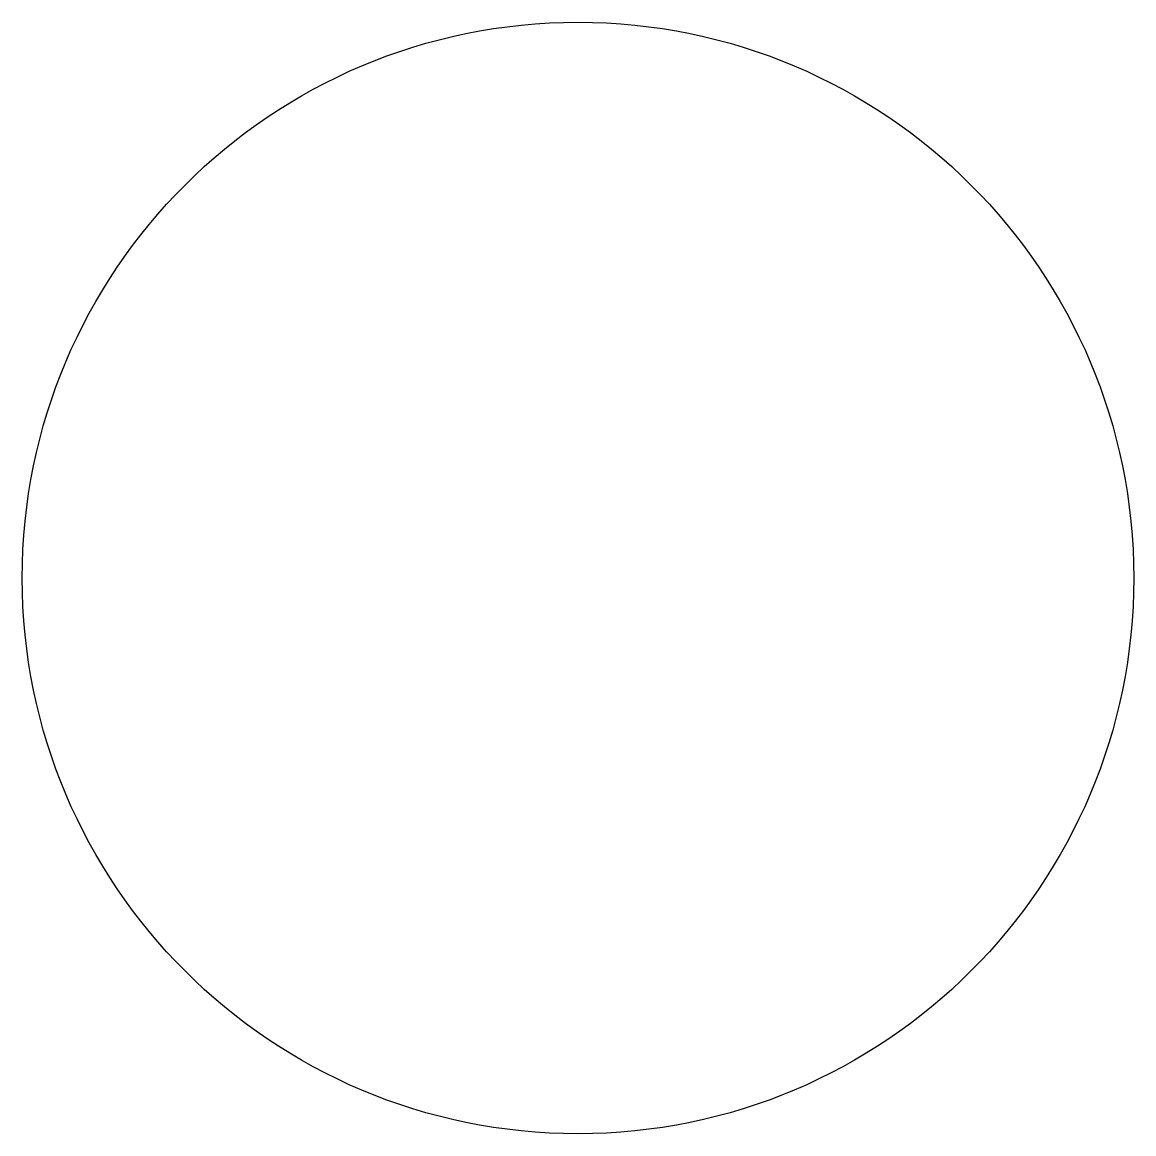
# Model space of a CAD drawing. Extents: x -13.8 to 16.2, y -12.7 to 17.3.
import ezdxf

# ---------------------------------------------------------------- set-up
doc = ezdxf.new("R2010")
doc.units = 0
doc.layers.get('0').update_dxf_attribs({"linetype": 'CONTINUOUS'})

msp = doc.modelspace()

# ---------------------------------------------------------------- linework, layer by layer
at = {"color": 0}
msp.add_circle((1.2345, 2.3456), 15, dxfattribs=at)

doc.saveas('drawing.dxf')
